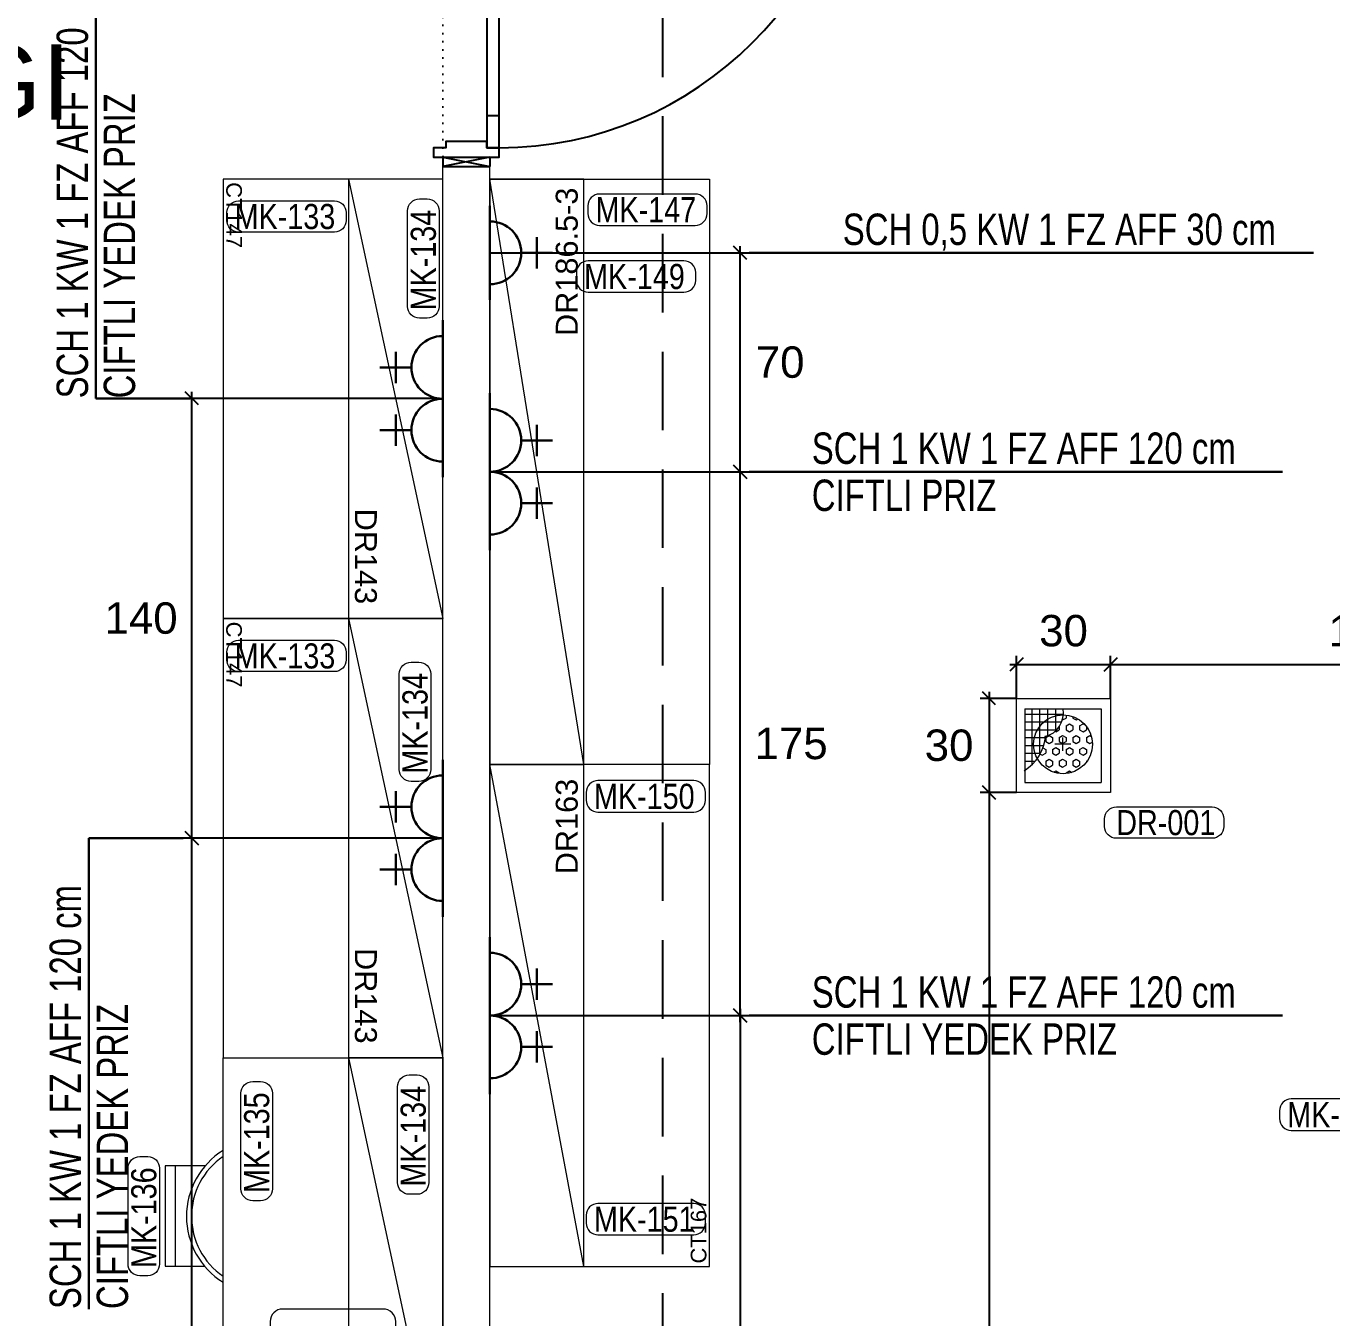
# Model space of a CAD drawing. Extents: x -5598 to 26293, y -3808 to 13850.
# Drawn here: x -212.8 to 203.3, y 2837.2 to 3248.7 of the extents above; entities that cross this region are included whole.
import ezdxf
from ezdxf.enums import TextEntityAlignment as Align

# ---------------------------------------------------------------- set-up
doc = ezdxf.new("R2010")
doc.units = 0
doc.header["$LTSCALE"] = 100
doc.header["$MEASUREMENT"] = 0
doc.linetypes.add('( Hidden )', pattern=[0.375, 0.25, -0.125])
doc.linetypes.add('DOT', pattern=[0.25, 0, -0.25])
for name, color, linetype, lineweight in [('AD', 5, 'Continuous', 9), ('AK', 7, 'Continuous', 15), ('AP', 6, 'Continuous', 15), ('Y-DUVAR GAZBETON', 161, 'Continuous', 20)]:
    doc.layers.add(name, color=color, linetype=linetype, lineweight=lineweight)
doc.layers.add('AKPOZ', color=4, linetype='Continuous', lineweight=5, transparency=0.5)
doc.layers.add('MAKPA YER IZGARASI', color=8, linetype='Continuous', lineweight=5, transparency=0.5)
for name, color, linetype in [('IZ', 7, 'Continuous'), ('KA-PEN-5 @ 1', 5, 'Continuous'), ('KOLON', 7, 'Continuous'), ('KOR KASA', 1, 'Continuous'), ('OLCU DIS', 7, 'Continuous')]:
    doc.layers.add(name, color=color, linetype=linetype)
doc.layers.add('MAKPA ELEKTRIK', color=7, linetype='Continuous', lineweight=30, true_color=0x93039a)
doc.layers.add('MAKPA GIDER OLC', color=7, linetype='Continuous', lineweight=30, true_color=0xcf6a1e)
doc.styles.add('AKPOZ', font='arial.ttf', dxfattribs={"height": 5})
doc.styles.add('MAKPA TESISAT', font='arial.ttf', dxfattribs={"height": 10})
doc.styles.add('OLC-50', font='romans.shx', dxfattribs={"width": 0.5, "height": 0.15})
doc.styles.add('olcu', font='romans.shx', dxfattribs={"width": 0.5})
doc.styles.add('POZ TEXT', font='ARIALN.TTF', dxfattribs={"height": 8})
doc.styles.get("Standard").update_dxf_attribs({"font": 'arial.ttf'})
doc.styles.add('TEZGAH POZ NO', font='arial.ttf', dxfattribs={"height": 10})
doc.dimstyles.new('1-200', dxfattribs={"dimtxt": 40, "dimasz": 2, "dimexe": 0, "dimexo": 0, "dimgap": 10, "dimtad": 1, "dimdec": 4, "dimrnd": 0.1, "dimzin": 9, "dimdsep": 46, "dimtxsty": 'olcu', "dimblk1": 'SOL', "dimblk2": 'SAG', "dimsah": 1, "dimcen": 0, "dimse1": 1, "dimse2": 1, "dimclre": 13, "dimadec": 0, "dimazin": 0, "dimtfac": 1, "dimtdec": 4, "dimtix": 1, "dimtmove": 2, "dimatfit": 2, "dimldrblk": 'SOL', "dimfxl": 0, "dimtolj": 1, "dimarcsym": 0})
doc.dimstyles.new('MAKPA TESISAT DIM', dxfattribs={"dimscale": 0.7, "dimtxt": 12, "dimasz": 6, "dimexe": 4, "dimexo": 0, "dimgap": 8, "dimtad": 2, "dimtih": 1, "dimtoh": 1, "dimdec": 0, "dimrnd": 5, "dimzin": 0, "dimdsep": 46, "dimtxsty": 'MAKPA TESISAT', "dimblk1": 'OBLIQUE', "dimblk2": 'OBLIQUE', "dimsah": 1, "dimcen": 0, "dimdle": 3, "dimclrd": 256, "dimclre": 256, "dimclrt": 256, "dimadec": 0, "dimazin": 0, "dimtfac": 1, "dimtdec": 0, "dimtix": 1, "dimtofl": 0, "dimtmove": 2, "dimatfit": 3, "dimldrblk": 'OBLIQUE', "dimfxl": 0, "dimtvp": 7, "dimtolj": 1, "dimtzin": 0, "dimarcsym": 0})

# ---------------------------------------------------------------- blocks, each defined once
blk = doc.blocks.new('TASIYICI SISTEM (1.BODRUM KAT)')
at = {"layer": 'IZ', "color": 8, "linetype": '( Hidden )'}
blk.add_lwpolyline([(-5890, -10120), (-6490, -10120), (-6490, -4715), (-6490, -60), (-6090, -60), (-6090, -5485), (-6220, -5485), (-6220, -6445), (-6090, -6445), (-6090, -7605), (-5990, -7605), (-5990, -7750), (-5890, -7750)], close=True, dxfattribs=at)
blk = doc.blocks.new('SOL')
at = {"color": 0}
for p, q in [((0, 30), (0, -6.96)), ((7.58, 0), (-6.97, 0))]:
    blk.add_line(p, q, dxfattribs=at)
blk.add_circle((0, 0), 3, dxfattribs=at)
blk = doc.blocks.new('SAG')
at = {"color": 0}
for p, q in [((0, -30), (0, 6.96)), ((7.58, 0), (-6.97, 0))]:
    blk.add_line(p, q, dxfattribs=at)
blk.add_circle((0, 0), 3, dxfattribs=at)
blk = doc.blocks.new('*D332')
at = {"layer": 'OLCU DIS', "color": 0, "lineweight": -2, "transparency": 16777216}
blk.add_line((21268, -935), (-2968, -935), dxfattribs=at)
at = {"layer": 'OLCU DIS', "color": 0, "lineweight": -2, "transparency": 16777216, "xscale": 2, "yscale": 2, "zscale": 2, "rotation": 180}
blk.add_blockref('SAG', (-2970, -935), dxfattribs=at)
at = {"layer": 'OLCU DIS', "color": 0, "lineweight": -2, "transparency": 16777216, "xscale": 2, "yscale": 2, "zscale": 2}
blk.add_blockref('SOL', (21270, -935), dxfattribs=at)
at = {"layer": 'OLCU DIS', "color": 0, "transparency": 16777216, "insert": (9295.64, -905), "char_height": 40, "attachment_point": 5, "style": 'olcu'}
blk.add_mtext('\\A1;24240', dxfattribs=at)
blk = doc.blocks.new('*U557')
at = {"layer": 'KOR KASA'}
for p, q in [((0, 126), (15, 126)), ((15, 126), (15, 123)), ((0, 3), (0, 0)), ((0, 3), (15, 3)), ((15, 3), (15, 0))]:
    blk.add_line(p, q, dxfattribs=at)
for points in [[(15, 126), (0, 123)], [(0, 126), (15, 123)], [(0, 126), (0, 123)], [(0, 123), (15, 123)], [(15, 3), (0, 0)], [(0, 3), (15, 0)], [(0, 0), (15, 0)]]:
    blk.add_lwpolyline(points, dxfattribs=at)
blk = doc.blocks.new('*U577')
at = {"color": 0, "lineweight": -2}
for p, q in [((-117, 18), (-117, 132)), ((-107, 18), (-107, 14)), ((-13.1, 18), (-13.1, 14)), ((-60, 7.5), (-60, 7.5))]:
    blk.add_line(p, q, dxfattribs=at)
at = {"color": 0, "linetype": 'DOT', "ltscale": 0.1}
blk.add_line((-120, 0), (0, 0), dxfattribs=at)
at = {"color": 0, "lineweight": -2}
for points in [[(-120, 15), (-120, 18), (-117, 18), (-117, 14), (-115, 14), (-115, 1), (-117, 1), (-117, -3), (-120, -3), (-120, 0)], [(0, 15), (0, 18), (-3, 18), (-3, 14), (-5, 14), (-5, 1), (-3, 1), (-3, -3), (0, -3), (0, 0)]]:
    blk.add_lwpolyline(points, dxfattribs=at)
blk.add_lwpolyline([(-117, 18), (-117, 14), (-3, 14), (-3, 18)], close=True, dxfattribs=at)
blk.add_arc((-117, 18), 114, 0, 90, dxfattribs=at)
at = {"style": 'OLC-50', "width": 0.5, "flags": 1}
for tag, p in [('K-NO', (-182.76, -83.82)), ('K-KANRENK', (-2.31, -88.79)), ('K-BLOK', (-183.43, -120.56)), ('K-KASRENK', (-1.25, -126.74)), ('K-KAT', (-184.31, -156.03)), ('K-TAMACILMA', (-2.77, -165.71)), ('K-MAHALKOD', (-183.25, -193.98)), ('K-FOTOSEL', (-1.83, -201.71)), ('K-MAHALAD', (-184.78, -232.95)), ('K-HERMETIK', (0.08, -236.3)), ('K-ACILISYON', (-183.83, -268.95)), ('K-HIDROLIK', (-2.21, -270.16)), ('K-YANGIN', (-181.93, -303.54)), ('K-KART', (-0.38, -303.83)), ('K-KANATTIP', (-184.21, -337.41)), ('K-BAND', (-1.83, -345.67)), ('K-KANATMALZ', (-182.39, -371.07)), ('K-MENFEZ', (0.08, -380.26)), ('K-KASAMALZ', (-181.37, -410.06)), ('K-PBAR', (-2.21, -414.12)), ('K-KASATIP', (-182.05, -446.79)), ('K-ELEKTRIKLI', (-0.38, -447.79)), ('K-DUVAR', (-182.05, -485.23)), ('K-TIP', (-0.38, -486.44)), ('K-REZ1', (-0.38, -524.33)), ('K-REZ2', (-0.38, -560.76)), ('K-REZ3', (-0.38, -600.74))]:
    blk.add_attdef(tag, p, '', height=30, dxfattribs=at)
blk = doc.blocks.new('CT167')
at = {"layer": 'AK'}
blk.add_lwpolyline([(0, -70), (160, -70), (160, 0), (0, 0)], close=True, dxfattribs=at)
at = {"layer": 'AKPOZ', "style": 'AKPOZ'}
blk.add_text('CT167', height=5, dxfattribs=at).set_placement((1, -69))
at = {"layer": 'AP', "style": 'TEZGAH POZ NO', "flags": 8}
blk.add_attdef('0', (0, -69), '', height=10, dxfattribs=at)
blk = doc.blocks.new('DR163')
at = {"layer": 'AD'}
blk.add_line((0, -30), (160, 0), dxfattribs=at)
at = {"layer": 'AK'}
blk.add_lwpolyline([(0, -30), (160, -30), (160, 0), (0, 0)], close=True, dxfattribs=at)
at = {"layer": 'AKPOZ'}
blk.add_text('DR163', height=7, dxfattribs=at).set_placement((125, -28))
blk = doc.blocks.new('DR186.5_3')
at = {"layer": 'AD'}
blk.add_line((0, -30), (186.5, 0), dxfattribs=at)
at = {"layer": 'AK'}
blk.add_lwpolyline([(0, -30), (186.5, -30), (186.5, 0), (0, 0)], close=True, dxfattribs=at)
at = {"layer": 'AKPOZ'}
blk.add_text('DR186.5-3', height=7, dxfattribs=at).set_placement((136.5, -28))
blk = doc.blocks.new('COP')
at = {"layer": 'AD'}
blk.add_arc((0.48, 13.01), 23.08, 214.3198, 325.6802, dxfattribs=at)
at = {"layer": 'AK'}
for points in [[(-15.63, -5.68), (-15.63, -13.72), (-15.63, -15.31), (16.34, -15.31), (16.34, -5.9)], [(-15.63, -5.8), (-15.63, -16.89), (-15.63, -18.48), (16.34, -18.48), (16.34, -5.8)]]:
    blk.add_lwpolyline(points, dxfattribs=at)
blk.add_arc((0.48, 13.01), 24.68, 211.8205, 328.1795, dxfattribs=at)
blk = doc.blocks.new('50x40 EVYE')
at = {"layer": 'AD'}
for p, q in [((8.7, 28.35), (-20, 28.35)), ((13.35, 23.7), (13.35, 5))]:
    blk.add_line(p, q, dxfattribs=at)
blk.add_lwpolyline([(21, 0), (-21, 0, -0.414214), (-25, 4), (-25, 36, -0.414214), (-21, 40), (21, 40, -0.414214), (25, 36), (25, 4, -0.414214)], format="xyb", close=True, dxfattribs=at)
blk.add_circle((13.35, 28.35), 2.65, dxfattribs=at)
blk = doc.blocks.new('ET147R')
at = {"layer": 'AK'}
blk.add_lwpolyline([(140, -70), (0, -70), (0, 0), (140, 0)], close=True, dxfattribs=at)
at = {"layer": 'AK', "xscale": -1}
blk.add_blockref('50x40 EVYE', (105, -55), dxfattribs=at)
at = {"layer": 'AKPOZ'}
blk.add_text('ET147R', height=7.02, dxfattribs=at).set_placement((100, -67))
blk = doc.blocks.new('CT147')
at = {"layer": 'AK'}
blk.add_lwpolyline([(0, -70), (140, -70), (140, 0), (0, 0)], close=True, dxfattribs=at)
at = {"layer": 'AKPOZ', "style": 'AKPOZ'}
blk.add_text('CT147', height=5, dxfattribs=at).set_placement((1, -69))
at = {"layer": 'AP', "style": 'TEZGAH POZ NO', "flags": 8}
blk.add_attdef('0', (0, -69), '', height=10, dxfattribs=at)
blk = doc.blocks.new('DR143')
at = {"layer": 'AD'}
blk.add_line((0, -30), (140, 0), dxfattribs=at)
at = {"layer": 'AK'}
blk.add_lwpolyline([(0, -30), (140, -30), (140, 0), (0, 0)], close=True, dxfattribs=at)
at = {"layer": 'AKPOZ'}
blk.add_text('DR143', height=7, dxfattribs=at).set_placement((105, -28))
blk = doc.blocks.new('POZ_X')
at = {"layer": 'AP'}
blk.add_lwpolyline([(12.75, 10), (-17.75, 10, 0.414214), (-21.5, 6.25), (-21.5, 3.75, 0.414214), (-17.75, 0), (12.75, 0, 0.414214), (16.5, 3.75), (16.5, 6.25, 0.414214)], format="xyb", close=True, dxfattribs=at)
at = {"layer": 'AP', "style": 'POZ TEXT'}
blk.add_attdef('POZ_NO', text='', height=8, dxfattribs=at).set_placement((-3, 5), align=Align.MIDDLE_CENTER)
at = {"layer": 'AP', "style": 'POZ TEXT', "flags": 1}
blk.add_attdef('URUN_ADI', text='', height=7, dxfattribs=at).set_placement((-3, -4.34), align=Align.MIDDLE_CENTER)
blk = doc.blocks.new('300x300')
at = {"layer": 'MAKPA YER IZGARASI', "linetype": 'Continuous', "ltscale": 2}
for p, q in [((-14.71, 14.63), (15.29, 14.63)), ((-14.71, -15.37), (-14.71, 14.63)), ((-12.01, 11.32), (-12.01, -12.12)), ((-12.01, 11.32), (12.29, 11.32)), ((12.29, 11.32), (12.29, -12.12)), ((-12.01, -12.12), (12.29, -12.12)), ((15.29, -15.37), (-14.71, -15.37))]:
    blk.add_line(p, q, dxfattribs=at)
at = {"layer": 'MAKPA YER IZGARASI', "color": 1, "linetype": 'Continuous', "ltscale": 2}
for p, q in [((-12.01, 9.63), (0.25, 9.63)), ((-9.71, -6.42), (-9.71, 11.32)), ((-7.21, 5.82), (-7.21, 11.32)), ((-4.71, 8.03), (-4.71, 11.32)), ((-2.21, 9.08), (-2.21, 11.32)), ((-2.21, 4.31), (-2.21, 9.08)), ((0.01, 7.76), (1.09, 8.38)), ((1.09, 9.33), (1.09, 8.38)), ((3.26, 8.84), (3.26, 8.38)), ((3.26, 8.38), (4.34, 7.76)), ((-12.01, 7.13), (-5.95, 7.13)), ((-12.01, 4.63), (-8.01, 4.63)), ((-8.01, 4.63), (-1.88, 4.63)), ((-7.21, -3.12), (-7.21, 5.82)), ((-5.95, 7.13), (-0.28, 7.13)), ((-4.71, 2.76), (-4.71, 8.03)), ((-2.16, 4.01), (-1.07, 4.63)), ((-1.07, 5.63), (-1.07, 4.63)), ((-0.05, 7.79), (0.01, 7.76)), ((1.09, 5.88), (2.17, 6.51)), ((1.09, 5.88), (1.09, 4.63)), ((1.09, 4.63), (2.17, 4.01)), ((2.17, 6.51), (3.26, 5.88)), ((2.17, 4.01), (3.26, 4.63)), ((3.26, 5.88), (3.26, 4.63)), ((4.34, 7.76), (4.89, 8.08)), ((5.42, 5.88), (6.5, 6.51)), ((5.42, 5.88), (5.42, 4.63)), ((5.42, 4.63), (6.5, 4.01)), ((6.5, 6.51), (7.29, 6.05)), ((6.5, 4.01), (7.59, 4.63)), ((7.59, 5.69), (7.59, 4.63)), ((-12.01, 2.13), (-8.99, 2.13)), ((-8.99, 2.13), (-5.48, 2.13)), ((-5.4, 2.13), (-4.32, 2.76)), ((-5.4, 2.13), (-5.4, 0.88)), ((-5.4, 0.88), (-4.32, 0.26)), ((-4.32, 2.76), (-3.24, 2.13)), ((-4.32, 0.26), (-3.24, 0.88)), ((-3.24, 2.13), (-3.24, 0.88)), ((2.64, 0.08), (-2.47, 0.08)), ((-2.39, 4.15), (-2.16, 4.01)), ((-1.07, 2.13), (0.01, 2.76)), ((-1.07, 2.13), (-1.07, 0.88)), ((-1.07, 0.88), (0.01, 0.26)), ((0, 2.12), (0, -2.12)), ((0.01, 2.76), (1.09, 2.13)), ((0.01, 0.26), (1.09, 0.88)), ((1.09, 2.13), (1.09, 0.88)), ((3.26, 2.13), (4.34, 2.76)), ((3.26, 2.13), (3.26, 0.88)), ((3.26, 0.88), (4.34, 0.26)), ((4.34, 2.76), (5.42, 2.13)), ((4.34, 0.26), (5.42, 0.88)), ((5.42, 2.13), (5.42, 0.88)), ((7.59, 2.13), (8.67, 2.76)), ((7.59, 2.13), (7.59, 0.88)), ((7.59, 0.88), (8.67, 0.26)), ((8.67, 2.76), (9.17, 2.47)), ((8.67, 0.26), (9.47, 0.72)), ((-12.01, -0.37), (-9.22, -0.37)), ((-12.01, -2.87), (-8.78, -2.87)), ((-9.22, -0.37), (-6.03, -0.37)), ((-8.78, -2.87), (-7.07, -2.87)), ((-7.19, -3.09), (-6.49, -3.49)), ((-6.49, -3.49), (-5.4, -2.87)), ((-6.28, -1.11), (-5.4, -1.62)), ((-5.4, -1.62), (-5.4, -2.87)), ((-3.24, -1.62), (-2.16, -0.99)), ((-3.24, -1.62), (-3.24, -2.87)), ((-3.24, -2.87), (-2.16, -3.49)), ((-2.16, -0.99), (-1.07, -1.62)), ((-2.16, -3.49), (-1.07, -2.87)), ((-1.07, -1.62), (-1.07, -2.87)), ((1.09, -1.62), (2.17, -0.99)), ((1.09, -1.62), (1.09, -2.87)), ((1.09, -2.87), (2.17, -3.49)), ((2.17, -0.99), (3.26, -1.62)), ((2.17, -3.49), (3.26, -2.87)), ((3.26, -1.62), (3.26, -2.87)), ((5.42, -1.62), (6.5, -0.99)), ((5.42, -1.62), (5.42, -2.87)), ((5.42, -2.87), (6.5, -3.49)), ((6.5, -0.99), (7.59, -1.62)), ((6.5, -3.49), (7.59, -2.87)), ((7.59, -1.62), (7.59, -2.87)), ((-12.01, -5.37), (-8.74, -5.37)), ((-12.01, -7.87), (-11.4, -7.87)), ((-5.4, -5.37), (-4.32, -4.74)), ((-5.4, -5.37), (-5.4, -6.62)), ((-5.4, -6.62), (-4.32, -7.24)), ((-4.32, -4.74), (-3.24, -5.37)), ((-4.32, -7.24), (-3.24, -6.62)), ((-3.24, -5.37), (-3.24, -6.62)), ((-1.07, -5.37), (0.01, -4.74)), ((-1.07, -5.37), (-1.07, -6.62)), ((-1.07, -6.62), (0.01, -7.24)), ((0.01, -4.74), (1.09, -5.37)), ((0.01, -7.24), (1.09, -6.62)), ((1.09, -5.37), (1.09, -6.62)), ((3.26, -5.37), (4.34, -4.74)), ((3.26, -5.37), (3.26, -6.62)), ((3.26, -6.62), (4.34, -7.24)), ((4.34, -4.74), (5.42, -5.37)), ((4.34, -7.24), (5.42, -6.62)), ((5.42, -5.37), (5.42, -6.62)), ((7.59, -5.37), (7.95, -5.16)), ((7.59, -5.37), (7.59, -5.66)), ((-2.82, -8.88), (-2.16, -8.49)), ((-2.16, -8.49), (-1.07, -9.12)), ((-1.07, -9.12), (-1.07, -9.28)), ((1.09, -9.12), (2.17, -8.49)), ((1.09, -9.12), (1.09, -9.31)), ((2.17, -8.49), (2.93, -8.93))]:
    blk.add_line(p, q, dxfattribs=at)
at = {"layer": 'MAKPA YER IZGARASI', "linetype": 'Continuous', "ltscale": 2}
blk.add_lwpolyline([(15.29, 14.63), (15.29, -15.37)], dxfattribs=at)
at = {"layer": 'MAKPA YER IZGARASI', "color": 1, "linetype": 'Continuous', "ltscale": 2}
blk.add_circle((0.14, 0.01), 9.37, dxfattribs=at)
for centre, radius, start, end in [((-7.43, 9.96), 7.69, 283.5551, 10.2323), ((-20.04, 4), 14.68, 302.2053, 354.8663)]:
    blk.add_arc(centre, radius, start, end, dxfattribs=at)
blk = doc.blocks.new('ELK.PRIZ')
at = {"layer": 'MAKPA ELEKTRIK'}
for p, q in [((-15, 0), (15, 0)), ((15, 0), (-15, 0)), ((0, -10), (0, -20)), ((0, -20), (0, -10)), ((5, -15), (-5, -15))]:
    blk.add_line(p, q, dxfattribs=at)
blk.add_arc((0, 0), 10, 180, 0, dxfattribs=at)
blk = doc.blocks.new('_OBLIQUE')
at = {"color": 0, "linetype": 'ByBlock', "lineweight": -2}
blk.add_line((-0.5, -0.5), (0.5, 0.5), dxfattribs=at)
blk = doc.blocks.new('*D779')
at = {"layer": 'MAKPA ELEKTRIK', "lineweight": -2, "transparency": 16777216}
for p, q in [((-159.96, 2627.9), (-159.96, 2992.1)), ((-80, 2990), (-162.76, 2990)), ((-80, 2630), (-162.76, 2630))]:
    blk.add_line(p, q, dxfattribs=at)
at = {"layer": 'MAKPA ELEKTRIK', "lineweight": -2, "transparency": 16777216, "xscale": 4.199999999999998, "yscale": 4.199999999999998, "zscale": 4.199999999999998}
for p, rotation in [((-159.96, 2990), 90), ((-159.96, 2630), 270)]:
    blk.add_blockref('_OBLIQUE', p, dxfattribs=dict(at, rotation=rotation))
at = {"layer": 'MAKPA ELEKTRIK', "transparency": 16777216, "insert": (-176.59, 2810), "char_height": 10, "attachment_point": 5, "style": 'MAKPA TESISAT'}
blk.add_mtext('\\A1;360', dxfattribs=at)
blk = doc.blocks.new('*D780')
at = {"layer": 'MAKPA ELEKTRIK', "lineweight": -2, "transparency": 16777216}
for p, q in [((14.78, 2931.4), (14.78, 3108.85)), ((-65, 3106.75), (17.58, 3106.75)), ((-65, 2933.5), (17.58, 2933.5))]:
    blk.add_line(p, q, dxfattribs=at)
at = {"layer": 'MAKPA ELEKTRIK', "lineweight": -2, "transparency": 16777216, "xscale": 4.199999999999999, "yscale": 4.199999999999999, "zscale": 4.199999999999999}
for p, rotation in [((14.78, 3106.75), 90), ((14.78, 2933.5), 270)]:
    blk.add_blockref('_OBLIQUE', p, dxfattribs=dict(at, rotation=rotation))
at = {"layer": 'MAKPA ELEKTRIK', "transparency": 16777216, "insert": (31, 3020.12), "char_height": 10, "attachment_point": 5, "style": 'MAKPA TESISAT'}
blk.add_mtext('\\A1;175', dxfattribs=at)
blk = doc.blocks.new('*D781')
at = {"layer": 'MAKPA ELEKTRIK', "lineweight": -2, "transparency": 16777216}
for p, q in [((14.78, 3104.65), (14.78, 3178.6)), ((-65, 3176.5), (17.58, 3176.5)), ((-65, 3106.75), (17.58, 3106.75))]:
    blk.add_line(p, q, dxfattribs=at)
at = {"layer": 'MAKPA ELEKTRIK', "lineweight": -2, "transparency": 16777216, "xscale": 4.199999999999999, "yscale": 4.199999999999999, "zscale": 4.199999999999999}
for p, rotation in [((14.78, 3176.5), 90), ((14.78, 3106.75), 270)]:
    blk.add_blockref('_OBLIQUE', p, dxfattribs=dict(at, rotation=rotation))
at = {"layer": 'MAKPA ELEKTRIK', "transparency": 16777216, "insert": (27.49, 3141.62), "char_height": 10, "attachment_point": 5, "style": 'MAKPA TESISAT'}
blk.add_mtext('\\A1;70', dxfattribs=at)
blk = doc.blocks.new('*D797')
at = {"layer": 'MAKPA ELEKTRIK', "lineweight": -2, "transparency": 16777216}
for p, q in [((-81.62, 3130.13), (-162.76, 3130.13)), ((-159.96, 2987.9), (-159.96, 3132.23)), ((-80, 2990), (-162.76, 2990))]:
    blk.add_line(p, q, dxfattribs=at)
at = {"layer": 'MAKPA ELEKTRIK', "lineweight": -2, "transparency": 16777216, "xscale": 4.199999999999998, "yscale": 4.199999999999998, "zscale": 4.199999999999998}
for p, rotation in [((-159.96, 3130.13), 90), ((-159.96, 2990), 270)]:
    blk.add_blockref('_OBLIQUE', p, dxfattribs=dict(at, rotation=rotation))
at = {"layer": 'MAKPA ELEKTRIK', "transparency": 16777216, "insert": (-176.12, 3060.07), "char_height": 10, "attachment_point": 5, "style": 'MAKPA TESISAT'}
blk.add_mtext('\\A1;140', dxfattribs=at)
blk = doc.blocks.new('*D895')
at = {"layer": 'MAKPA GIDER OLC', "lineweight": -2, "transparency": 16777216}
for p, q in [((102.79, 3034.55), (102.79, 3048.15)), ((132.79, 3034.55), (132.79, 3048.15)), ((100.69, 3045.35), (134.89, 3045.35))]:
    blk.add_line(p, q, dxfattribs=at)
at = {"layer": 'MAKPA GIDER OLC', "lineweight": -2, "transparency": 16777216, "xscale": 4.199999999999998, "yscale": 4.199999999999998, "zscale": 4.199999999999998, "rotation": 180}
blk.add_blockref('_OBLIQUE', (102.79, 3045.35), dxfattribs=at)
at = {"layer": 'MAKPA GIDER OLC', "lineweight": -2, "transparency": 16777216, "xscale": 4.199999999999998, "yscale": 4.199999999999998, "zscale": 4.199999999999998}
blk.add_blockref('_OBLIQUE', (132.79, 3045.35), dxfattribs=at)
at = {"layer": 'MAKPA GIDER OLC', "transparency": 16777216, "insert": (117.79, 3056.06), "char_height": 10, "attachment_point": 5, "style": 'MAKPA TESISAT'}
blk.add_mtext('\\A1;30', dxfattribs=at)
blk = doc.blocks.new('*D896')
at = {"layer": 'MAKPA GIDER OLC', "lineweight": -2, "transparency": 16777216}
for p, q in [((102.79, 3034.55), (91.26, 3034.55)), ((94.06, 3036.65), (94.06, 3002.45)), ((102.79, 3004.55), (91.26, 3004.55))]:
    blk.add_line(p, q, dxfattribs=at)
at = {"layer": 'MAKPA GIDER OLC', "lineweight": -2, "transparency": 16777216, "xscale": 4.199999999999998, "yscale": 4.199999999999998, "zscale": 4.199999999999998}
for p, rotation in [((94.06, 3034.55), 90), ((94.06, 3004.55), 270)]:
    blk.add_blockref('_OBLIQUE', p, dxfattribs=dict(at, rotation=rotation))
at = {"layer": 'MAKPA GIDER OLC', "transparency": 16777216, "insert": (81.32, 3019.55), "char_height": 10, "attachment_point": 5, "style": 'MAKPA TESISAT'}
blk.add_mtext('\\A1;30', dxfattribs=at)
blk = doc.blocks.new('*D897')
at = {"layer": 'MAKPA GIDER OLC', "lineweight": -2, "transparency": 16777216}
for p, q in [((102.79, 3004.55), (91.26, 3004.55)), ((94.06, 3006.65), (94.06, 2628.57)), ((103.87, 2630.67), (91.26, 2630.67))]:
    blk.add_line(p, q, dxfattribs=at)
at = {"layer": 'MAKPA GIDER OLC', "lineweight": -2, "transparency": 16777216, "xscale": 4.199999999999998, "yscale": 4.199999999999998, "zscale": 4.199999999999998}
for p, rotation in [((94.06, 3004.55), 90), ((94.06, 2630.67), 270)]:
    blk.add_blockref('_OBLIQUE', p, dxfattribs=dict(at, rotation=rotation))
at = {"layer": 'MAKPA GIDER OLC', "transparency": 16777216, "insert": (77.38, 2817.61), "char_height": 10, "attachment_point": 5, "style": 'MAKPA TESISAT'}
blk.add_mtext('\\A1;375', dxfattribs=at)
blk = doc.blocks.new('*D898')
at = {"layer": 'MAKPA GIDER OLC', "lineweight": -2, "transparency": 16777216}
for p, q in [((132.79, 3034.55), (132.79, 3048.15)), ((295, 3025), (295, 3048.15)), ((130.69, 3045.35), (297.1, 3045.35))]:
    blk.add_line(p, q, dxfattribs=at)
at = {"layer": 'MAKPA GIDER OLC', "lineweight": -2, "transparency": 16777216, "xscale": 4.199999999999998, "yscale": 4.199999999999998, "zscale": 4.199999999999998, "rotation": 180}
blk.add_blockref('_OBLIQUE', (132.79, 3045.35), dxfattribs=at)
at = {"layer": 'MAKPA GIDER OLC', "lineweight": -2, "transparency": 16777216, "xscale": 4.199999999999998, "yscale": 4.199999999999998, "zscale": 4.199999999999998}
blk.add_blockref('_OBLIQUE', (295, 3045.35), dxfattribs=at)
at = {"layer": 'MAKPA GIDER OLC', "transparency": 16777216, "insert": (213.9, 3056.05), "char_height": 10, "attachment_point": 5, "style": 'MAKPA TESISAT'}
blk.add_mtext('\\A1;160', dxfattribs=at)
blk = doc.blocks.new('*D3251')
at = {"layer": 'MAKPA ELEKTRIK', "lineweight": -2, "transparency": 16777216}
for p, q in [((-65, 2933.5), (17.58, 2933.5)), ((14.78, 2935.6), (14.78, 2627.9)), ((-65, 2630), (17.58, 2630))]:
    blk.add_line(p, q, dxfattribs=at)
at = {"layer": 'MAKPA ELEKTRIK', "lineweight": -2, "transparency": 16777216, "xscale": 4.199999999999999, "yscale": 4.199999999999999, "zscale": 4.199999999999999}
for p, rotation in [((14.78, 2933.5), 90), ((14.78, 2630), 270)]:
    blk.add_blockref('_OBLIQUE', p, dxfattribs=dict(at, rotation=rotation))
at = {"layer": 'MAKPA ELEKTRIK', "transparency": 16777216, "insert": (31.46, 2781.75), "char_height": 10, "attachment_point": 5, "style": 'MAKPA TESISAT'}
blk.add_mtext('\\A1;305', dxfattribs=at)

msp = doc.modelspace()

# ---------------------------------------------------------------- linework, layer by layer
at = {"layer": 'AK'}
msp.add_lwpolyline([(5, 3013.5), (-65, 3013.5), (-65, 3200), (5, 3200)], close=True, dxfattribs=at)
at = {"layer": 'MAKPA ELEKTRIK'}
for p, q in [((-190.52479, 3130.13154), (-190.52479, 3280.13154)), ((17.5818, 3176.5), (47.5818, 3176.5)), ((47.45513, 3176.5), (197.45513, 3176.5)), ((-160.52479, 3130.13154), (-190.52479, 3130.13154)), ((17.5818, 3106.75), (37.5818, 3106.75)), ((37.5818, 3106.75), (187.5818, 3106.75)), ((-192.76239, 2840), (-192.76239, 2990)), ((-162.76239, 2990), (-192.76239, 2990)), ((17.5818, 2933.5), (37.5818, 2933.5)), ((37.5818, 2933.5), (187.5818, 2933.5))]:
    msp.add_line(p, q, dxfattribs=at)
at = {"layer": 'Y-DUVAR GAZBETON'}
for p, q in [((-80, 2746.00004), (-80, 3204)), ((-65, 3204), (-80, 3204)), ((-65, 2746), (-65, 3204))]:
    msp.add_line(p, q, dxfattribs=at)

# ---------------------------------------------------------------- block references
at = {"layer": 'AK'}
for name, p, rotation in [('CT147', (-80, 3200), 270), ('DR143', (-80, 3200), 270), ('DR186.5_3', (-65, 3013.5), 90), ('CT147', (-80, 3060), 270), ('DR143', (-80, 3060), 270), ('CT167', (-65, 2853.5), 90), ('DR163', (-65, 2853.5), 90), ('ET147R', (-80, 2920), 270), ('DR143', (-80, 2920), 270), ('COP', (-149.9998, 2870), 270)]:
    msp.add_blockref(name, p, dxfattribs=dict(at, rotation=rotation))
at = {"layer": 'AP', "ltscale": 6}
for p, values in [((-12.29563, 3185.23556), {'POZ_NO': 'MK-147'}), ((-15.91718, 3163.95684), {'POZ_NO': 'MK-149'}), ((-12.79725, 2998.33716), {'POZ_NO': 'MK-150'}), ((208.08997, 2896.91718), {'POZ_NO': 'MK-156'}), ((-12.79725, 2863.61639), {'POZ_NO': 'MK-151'})]:
    msp.add_blockref('POZ_X', p, dxfattribs=at).add_auto_attribs(values)
ref = msp.add_blockref('POZ_X', (-127.2882, 3193.07014), dxfattribs=dict(at, xscale=-1, rotation=180))
ref.add_attrib('POZ_NO', 'MK-133', dxfattribs={"height": 8, "style": 'POZ TEXT'}).set_placement((-130.2882, 3188.07014), align=Align.MIDDLE_CENTER)
ref = msp.add_blockref('POZ_X', (-91.1918, 3177.18056), dxfattribs=dict(at, xscale=-1, rotation=270))
ref.add_attrib('POZ_NO', 'MK-134', dxfattribs={"height": 8, "rotation": 90, "style": 'POZ TEXT'}).set_placement((-86.1918, 3174.18056), align=Align.MIDDLE_CENTER)
ref = msp.add_blockref('POZ_X', (-127.2882, 3053.07014), dxfattribs=dict(at, xscale=-1, rotation=180))
ref.add_attrib('POZ_NO', 'MK-133', dxfattribs={"height": 8, "style": 'POZ TEXT'}).set_placement((-130.2882, 3048.07014), align=Align.MIDDLE_CENTER)
ref = msp.add_blockref('POZ_X', (-93.84561, 3029.59647), dxfattribs=dict(at, xscale=-1, rotation=270))
ref.add_attrib('POZ_NO', 'MK-134', dxfattribs={"height": 8, "rotation": 90, "style": 'POZ TEXT'}).set_placement((-88.84561, 3026.59647), align=Align.MIDDLE_CENTER)
ref = msp.add_blockref('POZ_X', (147.36874, 2989.96935), dxfattribs=dict(at, xscale=-1))
ref.add_attrib('POZ_NO', 'DR-001', dxfattribs={"height": 8, "style": 'POZ TEXT'}).set_placement((150.36874, 2994.96935), align=Align.MIDDLE_CENTER)
ref = msp.add_blockref('POZ_X', (-144.29872, 2895.99129), dxfattribs=dict(at, xscale=-1, rotation=270))
ref.add_attrib('POZ_NO', 'MK-135', dxfattribs={"height": 8, "rotation": 90, "style": 'POZ TEXT'}).set_placement((-139.29872, 2892.99129), align=Align.MIDDLE_CENTER)
ref = msp.add_blockref('POZ_X', (-94.42677, 2898.0601), dxfattribs=dict(at, xscale=-1, rotation=270))
ref.add_attrib('POZ_NO', 'MK-134', dxfattribs={"height": 8, "rotation": 90, "style": 'POZ TEXT'}).set_placement((-89.42677, 2895.0601), align=Align.MIDDLE_CENTER)
ref = msp.add_blockref('POZ_X', (-180.26239, 2872.08789), dxfattribs=dict(at, xscale=-1, rotation=270))
ref.add_attrib('POZ_NO', 'MK-136', dxfattribs={"height": 8, "rotation": 90, "style": 'POZ TEXT'}).set_placement((-175.26239, 2869.08789), align=Align.MIDDLE_CENTER)
at = {"layer": 'KA-PEN-5 @ 1', "rotation": 270}
msp.add_blockref('*U577', (-80, 3207), dxfattribs=at)
at = {"layer": 'KOLON'}
msp.add_blockref('TASIYICI SISTEM (1.BODRUM KAT)', (5880, 12320), dxfattribs=at)
at = {"layer": 'KOR KASA'}
msp.add_blockref('*U557', (-80, 3204), dxfattribs=at)
at = {"layer": 'MAKPA ELEKTRIK'}
for p, rotation in [((-65, 3176.5), 90), ((-80, 3140), 270), ((-80, 3120), 270), ((-65, 3116.75), 90), ((-65, 3096.75), 90), ((-80, 3000), 270), ((-80, 2980), 270), ((-65, 2943.5), 90), ((-65, 2923.5), 90)]:
    msp.add_blockref('ELK.PRIZ', p, dxfattribs=dict(at, rotation=rotation))
at = {"layer": 'MAKPA YER IZGARASI'}
msp.add_blockref('300x300', (117.5, 3019.91506), dxfattribs=at)

# ---------------------------------------------------------------- texts
at = {"layer": 'AP', "color": 1}
msp.add_text('DIYET MUTFAGI', height=24, dxfattribs=at).set_placement((-457.3527, 3218.94095))
at = {"layer": 'MAKPA ELEKTRIK', "style": 'MAKPA TESISAT', "width": 0.75}
for s, p in [('SCH 1 KW 1 FZ AFF 120 cm', (-193.02479, 3130.13154)), ('CIFTLI YEDEK PRIZ', (-178.02479, 3130.13154)), ('SCH 1 KW 1 FZ AFF 120 cm', (-195.26239, 2840)), ('CIFTLI YEDEK PRIZ', (-180.26239, 2840))]:
    msp.add_text(s, height=10.00188, rotation=90, dxfattribs=at).set_placement(p)
for s, p in [('SCH 0,5 KW 1 FZ AFF 30 cm', (47.45513, 3179)), ('SCH 1 KW 1 FZ AFF 120 cm', (37.5818, 3109.25)), ('CIFTLI PRIZ', (37.5818, 3094.25)), ('SCH 1 KW 1 FZ AFF 120 cm', (37.5818, 2936)), ('CIFTLI YEDEK PRIZ', (37.5818, 2921))]:
    msp.add_text(s, height=10.00188, dxfattribs=at).set_placement(p)

# ---------------------------------------------------------------- dimensions: what is measured, and where the dimension line sits
at = {"layer": 'MAKPA ELEKTRIK'}
for base, p1, p2, picture, middle in [((14.7818, 3176.5), (-65, 3106.75), (-65, 3176.5), '*D781', (27.48616, 3141.625)), ((-159.96239, 3130.13154), (-80, 2990), (-81.61666, 3130.13154), '*D797', (-176.12174, 3060.06577)), ((14.7818, 3106.75), (-65, 2933.5), (-65, 3106.75), '*D780', (30.99571, 3020.125)), ((-159.96239, 2990), (-80, 2630), (-80, 2990), '*D779', (-176.589, 2810))]:
    dim = msp.add_linear_dim(base=base, p1=p1, p2=p2, angle=90, dimstyle='MAKPA TESISAT DIM', override={"dimfxl": 0}, dxfattribs=at)
    dim.commit()
    dim.dimension.update_dxf_attribs({"geometry": picture, "text_midpoint": middle})
dim = msp.add_linear_dim(base=(14.7817972447, 2630), p1=(-64.9999982687, 2933.4999999989), p2=(-64.9999982688, 2630), angle=90, dimstyle='MAKPA TESISAT DIM', dxfattribs=at)
dim.commit()
dim.dimension.update_dxf_attribs({"geometry": '*D3251', "text_midpoint": (31.4629705052, 2781.7499999995)})
at = {"layer": 'MAKPA GIDER OLC'}
for base, p1, p2, picture, middle in [((132.79117, 3045.34831), (102.79117, 3034.54887), (132.79117, 3034.54887), '*D895', (117.79117, 3056.05745)), ((295, 3045.34831), (132.79117, 3034.54887), (295, 3025), '*D898', (213.89558, 3056.05404))]:
    dim = msp.add_linear_dim(base=base, p1=p1, p2=p2, dimstyle='MAKPA TESISAT DIM', override={"dimfxl": 0}, dxfattribs=at)
    dim.commit()
    dim.dimension.update_dxf_attribs({"geometry": picture, "text_midpoint": middle})
for base, p1, p2, picture, middle in [((94.05866, 3004.54887), (102.79117, 3034.54887), (102.79117, 3004.54887), '*D896', (81.31678, 3019.54887)), ((94.05866, 2630.66793), (102.79117, 3004.54887), (103.87151, 2630.66793), '*D897', (77.37749, 2817.6084))]:
    dim = msp.add_linear_dim(base=base, p1=p1, p2=p2, angle=90, dimstyle='MAKPA TESISAT DIM', override={"dimfxl": 0}, dxfattribs=at)
    dim.commit()
    dim.dimension.update_dxf_attribs({"geometry": picture, "text_midpoint": middle})
at = {"layer": 'OLCU DIS', "color": 7}
dim = msp.add_linear_dim(base=(-2970, -935), p1=(21270, -635), p2=(-2970, 7535), dimstyle='1-200', dxfattribs=at)
dim.commit()
dim.dimension.update_dxf_attribs({"geometry": '*D332', "text_midpoint": (9295.63768, -905), "dimtype": 160})

doc.saveas('drawing.dxf')
